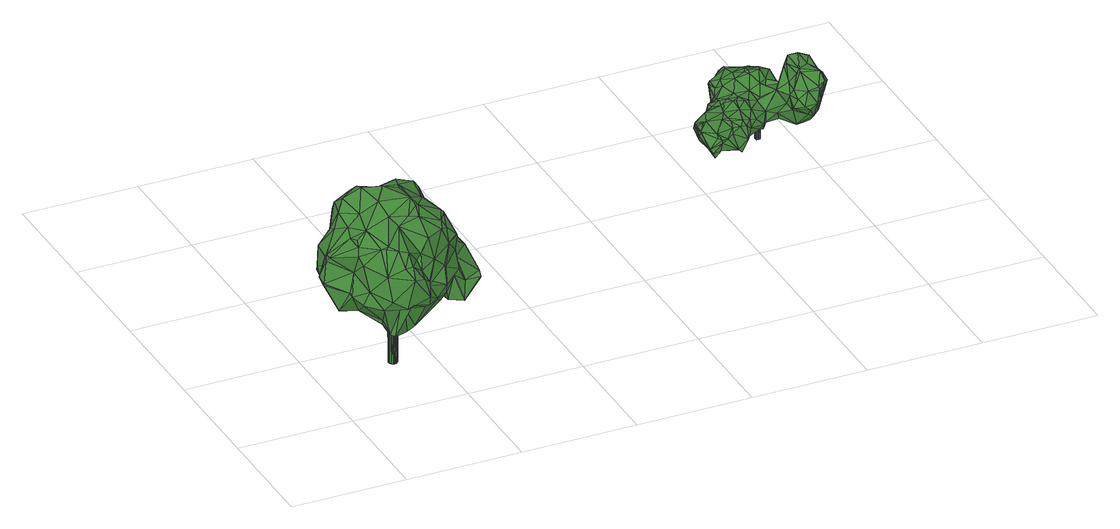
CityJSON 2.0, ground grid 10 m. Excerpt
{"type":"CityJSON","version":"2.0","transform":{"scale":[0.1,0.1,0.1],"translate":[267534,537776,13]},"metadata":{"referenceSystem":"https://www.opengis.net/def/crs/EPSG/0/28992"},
"CityObjects":{
"tree1":{"type":"SolitaryVegetationObject","attributes":{"gtid":213,"crown_width_m":12.29,"crown_median_z":22.41,"crown_r50_m":0.37,"crown_porosity":0.892,"trunk_H_m":9.09,"trunk_DBH_m":0.741,"trunk_radius_m":0.37,"trunk_base_height_m":13.32,"original_gtid":"213"},"geometry":[{"type":"Solid","lod":"3","boundaries":[[[[0,1,2]],[[3,4,5]],[[6,7,8]],[[9,10,11]],[[12,13,14]],[[15,16,17]],[[18,19,20]],[[21,22,23]],[[24,25,26]],[[27,28,29]],[[30,31,32]],[[33,31,30]],[[34,35,36]],[[34,37,35]],[[38,39,40]],[[20,13,18]],[[41,42,43]],[[44,45,46]],[[47,48,49]],[[50,48,47]],[[51,52,53]],[[54,55,56]],[[57,58,59]],[[60,61,62]],[[63,51,64]],[[44,65,66]],[[67,68,69]],[[70,71,69]],[[72,73,74]],[[75,18,65]],[[76,77,70]],[[78,64,51]],[[79,64,78]],[[80,81,82]],[[53,52,83]],[[53,83,84]],[[8,85,86]],[[52,87,88]],[[76,70,5]],[[89,25,24]],[[27,4,49]],[[90,91,92]],[[57,25,58]],[[57,26,25]],[[93,4,3]],[[8,7,62]],[[20,94,13]],[[95,59,96]],[[89,97,58]],[[25,89,58]],[[90,98,91]],[[11,99,100]],[[57,59,101]],[[102,81,103]],[[104,103,81]],[[79,105,106]],[[100,106,105]],[[18,13,12]],[[18,12,107]],[[96,59,58]],[[108,109,9]],[[44,66,89]],[[101,26,57]],[[107,66,65]],[[51,53,78]],[[110,95,82]],[[111,112,113]],[[98,114,115]],[[90,114,98]],[[116,117,118]],[[84,119,53]],[[98,53,119]],[[98,119,120]],[[98,120,91]],[[121,59,122]],[[37,77,123]],[[124,10,125]],[[41,50,47]],[[59,121,101]],[[126,127,66]],[[9,11,108]],[[128,129,130]],[[17,130,129]],[[66,97,89]],[[127,97,66]],[[92,131,90]],[[132,95,110]],[[133,114,90]],[[58,97,96]],[[134,97,127]],[[135,136,100]],[[125,137,138]],[[98,115,53]],[[60,62,7]],[[122,139,140]],[[125,138,141]],[[142,137,125]],[[0,143,113]],[[144,141,138]],[[134,127,145]],[[80,145,104]],[[103,146,102]],[[144,147,141]],[[6,39,38]],[[134,96,97]],[[56,89,54]],[[49,48,2]],[[148,149,150]],[[65,18,107]],[[138,146,144]],[[102,146,138]],[[151,152,153]],[[12,154,155]],[[156,21,157]],[[9,109,158]],[[159,73,117]],[[75,160,74]],[[150,161,43]],[[162,32,163]],[[164,81,85]],[[113,153,152]],[[113,152,111]],[[43,161,50]],[[43,50,41]],[[5,68,3]],[[41,47,93]],[[41,93,165]],[[26,121,140]],[[52,63,87]],[[51,63,52]],[[88,87,166]],[[167,22,156]],[[21,156,22]],[[164,110,82]],[[128,132,110]],[[168,169,170]],[[41,165,67]],[[142,158,40]],[[52,33,83]],[[88,33,52]],[[153,171,151]],[[146,172,144]],[[173,39,6]],[[165,93,3]],[[120,119,84]],[[33,30,83]],[[83,30,84]],[[165,68,67]],[[162,120,84]],[[139,28,27]],[[156,174,167]],[[175,174,156]],[[15,61,123]],[[165,3,68]],[[162,176,120]],[[120,176,91]],[[177,31,33]],[[32,31,177]],[[16,76,178]],[[128,62,129]],[[132,179,95]],[[59,95,179]],[[180,46,45]],[[16,130,17]],[[181,182,151]],[[21,23,183]],[[167,23,22]],[[184,1,0]],[[185,186,63]],[[179,122,59]],[[26,101,121]],[[123,77,15]],[[29,28,187]],[[29,187,178]],[[188,36,35]],[[17,61,15]],[[106,189,190]],[[102,138,137]],[[188,35,60]],[[128,110,8]],[[128,191,192]],[[43,42,150]],[[193,107,194]],[[173,8,86]],[[6,8,173]],[[6,38,188]],[[106,195,196]],[[7,188,60]],[[7,6,188]],[[96,82,95]],[[145,80,82]],[[145,82,134]],[[14,154,12]],[[172,197,144]],[[198,199,87]],[[87,199,200]],[[103,201,194]],[[190,189,147]],[[151,182,152]],[[111,152,182]],[[99,10,124]],[[202,116,168]],[[86,85,81]],[[74,182,72]],[[67,203,41]],[[67,163,203]],[[204,100,105]],[[145,201,104]],[[182,181,72]],[[0,113,112]],[[179,128,192]],[[132,128,179]],[[81,102,205]],[[20,19,75]],[[91,176,34]],[[181,73,72]],[[181,151,149]],[[40,206,207]],[[40,207,38]],[[75,208,20]],[[111,180,112]],[[182,180,111]],[[74,180,182]],[[74,208,75]],[[193,201,145]],[[106,100,136]],[[77,34,176]],[[37,34,77]],[[209,140,184]],[[209,26,140]],[[155,154,197]],[[116,202,117]],[[117,202,210]],[[2,48,0]],[[150,149,161]],[[4,47,49]],[[47,4,93]],[[144,197,154]],[[190,144,154]],[[75,65,160]],[[107,155,194]],[[12,155,107]],[[23,202,183]],[[21,185,157]],[[63,157,185]],[[18,75,19]],[[44,160,65]],[[183,202,168]],[[56,44,89]],[[90,131,133]],[[176,211,77]],[[44,56,45]],[[81,80,104]],[[133,206,109]],[[34,36,91]],[[16,15,76]],[[185,169,186]],[[81,205,86]],[[86,212,173]],[[137,205,102]],[[147,189,135]],[[163,32,203]],[[148,150,199]],[[166,177,88]],[[203,177,166]],[[38,36,188]],[[213,158,142]],[[37,61,35]],[[60,35,61]],[[136,189,106]],[[136,135,189]],[[61,17,129]],[[134,82,96]],[[193,194,201]],[[191,187,192]],[[99,11,10]],[[53,115,78]],[[169,199,198]],[[214,115,114]],[[99,124,141]],[[191,128,130]],[[191,130,16]],[[116,118,148]],[[181,148,118]],[[8,62,128]],[[33,88,177]],[[118,73,181]],[[112,184,0]],[[190,147,144]],[[192,122,179]],[[11,100,204]],[[11,204,108]],[[79,78,105]],[[180,45,112]],[[14,13,94]],[[20,208,215]],[[23,94,202]],[[203,42,41]],[[70,77,71]],[[191,16,187]],[[16,178,187]],[[205,212,86]],[[40,39,142]],[[103,104,201]],[[124,125,141]],[[81,164,82]],[[36,38,207]],[[36,207,91]],[[77,76,15]],[[162,30,32]],[[37,123,61]],[[106,174,175]],[[196,174,106]],[[94,23,196]],[[94,196,14]],[[210,202,94]],[[146,103,172]],[[94,20,215]],[[214,114,133]],[[193,66,107]],[[126,66,193]],[[145,127,193]],[[126,193,127]],[[8,110,164]],[[137,212,205]],[[39,212,137]],[[122,192,28]],[[122,140,121]],[[206,158,109]],[[112,45,56]],[[67,69,163]],[[69,162,163]],[[23,167,174]],[[196,23,174]],[[27,29,4]],[[4,29,5]],[[168,170,183]],[[183,170,21]],[[170,185,21]],[[122,28,139]],[[140,27,2]],[[139,27,140]],[[5,70,68]],[[162,211,176]],[[155,197,194]],[[76,5,29]],[[76,29,178]],[[27,49,2]],[[69,68,70]],[[71,77,211]],[[71,211,69]],[[69,211,162]],[[162,84,30]],[[216,181,149]],[[216,149,148]],[[161,143,50]],[[50,143,48]],[[0,48,143]],[[148,199,116]],[[64,79,175]],[[64,175,156]],[[79,106,175]],[[153,113,171]],[[166,200,203]],[[203,200,42]],[[42,200,217]],[[150,217,200]],[[216,148,181]],[[103,194,172]],[[39,173,212]],[[133,131,206]],[[8,164,85]],[[184,2,1]],[[10,9,158]],[[213,10,158]],[[204,214,108]],[[109,108,214]],[[109,214,133]],[[206,131,207]],[[105,214,204]],[[115,214,78]],[[105,78,214]],[[143,161,171]],[[143,171,113]],[[172,194,197]],[[184,140,2]],[[89,24,54]],[[192,187,28]],[[40,158,206]],[[100,99,135]],[[208,73,159]],[[208,74,73]],[[39,137,142]],[[135,99,147]],[[147,99,141]],[[91,207,131]],[[91,131,92]],[[196,195,14]],[[203,32,177]],[[195,190,154]],[[14,195,154]],[[159,215,208]],[[159,117,210]],[[64,157,63]],[[150,42,217]],[[161,149,171]],[[156,157,64]],[[151,171,149]],[[169,198,186]],[[166,87,200]],[[87,63,186]],[[87,186,198]],[[170,169,185]],[[106,218,195]],[[190,218,106]],[[180,74,46]],[[160,46,74]],[[190,195,218]],[[44,46,160]],[[118,117,73]],[[215,210,94]],[[159,210,215]],[[61,129,62]],[[54,24,55]],[[24,26,55]],[[209,55,26]],[[56,55,112]],[[184,112,55]],[[184,55,209]],[[125,213,142]],[[125,10,213]],[[169,168,199]],[[116,199,168]],[[200,199,150]],[[219,220,221]],[[219,221,222]],[[222,221,223]],[[222,223,224]],[[223,221,225]],[[223,225,224]],[[221,220,226]],[[221,226,225]],[[225,226,227]],[[225,227,224]],[[226,220,228]],[[226,228,227]],[[227,228,229]],[[227,229,224]],[[228,220,230]],[[228,230,229]],[[230,220,231]],[[230,231,229]],[[229,231,232]],[[229,232,224]],[[231,220,233]],[[231,233,232]],[[232,233,234]],[[232,234,224]],[[234,233,235]],[[234,235,224]],[[233,220,236]],[[233,236,235]],[[235,236,237]],[[235,237,224]],[[236,220,238]],[[236,238,237]],[[237,238,239]],[[237,239,224]],[[238,220,240]],[[238,240,239]],[[239,240,241]],[[239,241,224]],[[240,220,242]],[[240,242,241]],[[241,242,243]],[[241,243,224]],[[242,220,244]],[[242,244,243]],[[243,244,245]],[[243,245,224]],[[245,244,246]],[[245,246,224]],[[244,220,247]],[[244,247,246]],[[246,247,248]],[[246,248,224]],[[247,220,249]],[[247,249,248]],[[248,249,250]],[[248,250,224]],[[249,220,251]],[[249,251,250]],[[250,251,252]],[[250,252,224]],[[251,220,253]],[[251,253,252]],[[252,253,254]],[[252,254,224]],[[253,220,255]],[[253,255,254]],[[254,255,256]],[[254,256,224]],[[256,255,257]],[[256,257,224]],[[255,220,258]],[[255,258,257]],[[258,220,259]],[[258,259,257]],[[257,259,260]],[[257,260,224]],[[259,220,261]],[[259,261,260]],[[260,261,262]],[[260,262,224]],[[261,220,219]],[[261,219,262]],[[262,219,222]],[[262,222,224]]]]}]},
"tree2":{"type":"SolitaryVegetationObject","attributes":{"gtid":477,"crown_width_m":9.74,"crown_median_z":16.8,"crown_r50_m":0.282,"crown_porosity":0.906,"trunk_H_m":3.37,"trunk_DBH_m":0.286,"trunk_radius_m":0.143,"trunk_base_height_m":13.43,"original_gtid":"479"},"geometry":[{"type":"Solid","lod":"3","boundaries":[[[[263,264,265]],[[266,267,268]],[[269,267,266]],[[270,271,272]],[[273,274,275]],[[276,277,278]],[[279,280,281]],[[282,283,278]],[[284,285,286]],[[275,287,273]],[[288,289,290]],[[291,292,293]],[[294,295,296]],[[297,298,299]],[[279,281,300]],[[301,302,303]],[[304,281,280]],[[305,306,307]],[[308,309,276]],[[272,310,270]],[[310,299,298]],[[311,312,307]],[[313,314,315]],[[316,315,314]],[[317,318,319]],[[320,321,322]],[[323,324,325]],[[326,327,328]],[[329,330,331]],[[332,306,333]],[[334,335,302]],[[336,293,337]],[[338,339,286]],[[334,301,340]],[[341,331,330]],[[272,299,310]],[[297,299,342]],[[300,342,299]],[[300,299,272]],[[343,344,345]],[[346,278,277]],[[347,348,296]],[[276,278,283]],[[315,349,350]],[[284,351,285]],[[295,265,309]],[[265,276,309]],[[279,317,352]],[[279,352,280]],[[353,354,355]],[[356,357,358]],[[357,359,358]],[[337,292,312]],[[337,312,311]],[[311,360,361]],[[362,363,364]],[[337,365,336]],[[366,367,368]],[[308,276,283]],[[269,266,368]],[[304,369,370]],[[272,271,300]],[[273,293,336]],[[318,271,270]],[[371,372,283]],[[373,374,375]],[[300,271,279]],[[317,271,318]],[[349,342,332]],[[292,305,307]],[[310,376,270]],[[309,296,295]],[[377,319,318]],[[337,293,292]],[[378,379,326]],[[380,326,381]],[[382,379,378]],[[383,384,385]],[[317,279,271]],[[298,386,310]],[[387,268,374]],[[388,389,339]],[[390,391,386]],[[383,385,392]],[[342,349,297]],[[284,393,351]],[[281,394,300]],[[378,326,395]],[[289,383,396]],[[311,365,337]],[[397,398,373]],[[311,399,365]],[[400,401,402]],[[268,401,400]],[[301,353,340]],[[291,287,403]],[[291,403,344]],[[404,405,406]],[[273,336,274]],[[407,275,274]],[[408,407,409]],[[410,411,406]],[[275,407,412]],[[334,302,301]],[[344,305,291]],[[291,305,292]],[[406,405,413]],[[367,306,305]],[[414,415,396]],[[292,307,312]],[[399,416,383]],[[354,353,382]],[[303,382,353]],[[283,372,308]],[[375,267,417]],[[301,303,353]],[[380,327,326]],[[320,375,418]],[[276,419,420]],[[276,264,419]],[[421,330,329]],[[309,308,372]],[[422,423,424]],[[274,336,425]],[[274,425,407]],[[382,303,379]],[[294,322,295]],[[412,355,354]],[[348,347,426]],[[282,278,427]],[[404,338,405]],[[407,355,412]],[[353,355,407]],[[266,389,428]],[[346,429,430]],[[431,392,334]],[[394,432,300]],[[304,280,352]],[[375,374,268]],[[433,434,341]],[[327,368,328]],[[286,390,338]],[[401,369,352]],[[343,368,367]],[[421,435,330]],[[321,436,357]],[[437,390,386]],[[371,283,282]],[[397,373,438]],[[426,439,329]],[[426,371,440]],[[282,440,371]],[[282,427,440]],[[401,352,402]],[[441,442,443]],[[325,324,444]],[[402,352,445]],[[404,388,338]],[[381,326,379]],[[304,352,369]],[[446,321,320]],[[320,322,438]],[[294,438,322]],[[446,447,448]],[[313,413,405]],[[429,419,263]],[[449,450,354]],[[451,416,399]],[[273,287,293]],[[293,287,291]],[[388,339,338]],[[316,386,298]],[[298,315,316]],[[316,437,386]],[[265,357,452]],[[265,452,263]],[[385,384,453]],[[385,453,334]],[[442,381,454]],[[455,356,441]],[[452,357,356]],[[426,329,331]],[[285,391,286]],[[374,373,398]],[[456,363,362]],[[374,398,387]],[[387,398,434]],[[457,344,403]],[[458,390,314]],[[458,314,313]],[[362,459,384]],[[399,425,365]],[[336,365,425]],[[457,345,344]],[[434,398,341]],[[423,288,290]],[[457,395,345]],[[457,378,395]],[[460,455,443]],[[441,443,455]],[[326,328,395]],[[319,445,317]],[[377,351,461]],[[382,449,354]],[[363,462,364]],[[463,447,446]],[[307,360,311]],[[464,346,444]],[[377,461,319]],[[320,463,446]],[[305,344,343]],[[364,465,324]],[[343,367,305]],[[380,442,448]],[[381,442,380]],[[284,339,389]],[[286,339,284]],[[285,376,391]],[[300,432,342]],[[430,263,452]],[[466,358,436]],[[359,436,358]],[[370,424,467]],[[440,435,421]],[[461,393,402]],[[351,393,461]],[[421,439,440]],[[404,428,388]],[[285,377,318]],[[285,351,377]],[[395,328,345]],[[345,328,343]],[[396,383,416]],[[420,429,346]],[[318,270,376]],[[392,385,334]],[[453,384,459]],[[406,411,404]],[[468,306,332]],[[437,316,314]],[[410,333,411]],[[467,415,370]],[[285,318,376]],[[350,406,413]],[[418,447,463]],[[390,437,314]],[[469,436,321]],[[315,413,313]],[[456,362,423]],[[320,418,463]],[[470,387,434]],[[433,470,434]],[[364,462,465]],[[428,404,411]],[[331,348,426]],[[428,389,388]],[[373,375,320]],[[373,320,438]],[[418,375,417]],[[371,347,372]],[[426,347,371]],[[470,471,387]],[[403,449,457]],[[324,323,364]],[[417,267,327]],[[414,370,415]],[[264,263,419]],[[265,321,357]],[[295,321,265]],[[322,321,295]],[[367,333,306]],[[390,286,391]],[[401,471,369]],[[340,431,334]],[[356,358,441]],[[392,399,383]],[[360,472,370]],[[473,392,431]],[[473,399,392]],[[281,472,394]],[[304,472,281]],[[442,454,443]],[[328,368,343]],[[302,474,303]],[[378,449,382]],[[457,449,378]],[[346,464,278]],[[427,278,464]],[[448,447,380]],[[333,367,366]],[[298,297,315]],[[297,349,315]],[[410,332,333]],[[349,332,410]],[[356,455,323]],[[266,366,368]],[[451,311,416]],[[460,453,459]],[[289,396,415]],[[266,333,366]],[[360,306,468]],[[446,448,469]],[[323,325,356]],[[361,396,416]],[[361,416,311]],[[307,306,360]],[[440,439,426]],[[421,329,439]],[[352,317,445]],[[372,347,309]],[[296,309,347]],[[361,475,396]],[[370,396,475]],[[412,450,275]],[[287,275,450]],[[460,443,454]],[[390,458,338]],[[405,338,458]],[[383,288,384]],[[472,360,476]],[[472,476,394]],[[304,370,472]],[[266,393,389]],[[284,389,393]],[[411,333,428]],[[315,350,413]],[[425,409,407]],[[467,423,415]],[[333,266,428]],[[400,266,268]],[[467,424,423]],[[422,424,369]],[[362,323,455]],[[364,323,362]],[[408,409,340]],[[287,449,403]],[[476,360,468]],[[415,423,290]],[[415,290,289]],[[360,370,475]],[[360,475,361]],[[386,376,310]],[[391,376,386]],[[423,433,477]],[[363,477,433]],[[402,445,461]],[[417,447,418]],[[380,447,327]],[[327,447,417]],[[350,410,406]],[[368,327,269]],[[350,349,410]],[[341,363,433]],[[375,268,267]],[[327,267,269]],[[414,396,370]],[[319,461,445]],[[464,465,435]],[[440,427,435]],[[330,435,465]],[[427,464,435]],[[265,264,276]],[[460,459,455]],[[362,455,459]],[[354,450,412]],[[294,478,438]],[[296,478,294]],[[449,287,450]],[[370,369,424]],[[397,478,331]],[[331,478,348]],[[348,478,296]],[[438,478,397]],[[476,479,394]],[[394,479,432]],[[451,399,311]],[[456,477,363]],[[334,453,335]],[[454,335,460]],[[460,335,453]],[[454,302,335]],[[425,473,409]],[[383,289,288]],[[362,384,288]],[[423,362,288]],[[470,423,422]],[[405,458,313]],[[321,446,469]],[[369,471,422]],[[465,462,330]],[[341,330,462]],[[341,462,363]],[[470,433,423]],[[379,303,474]],[[379,474,381]],[[400,393,266]],[[400,402,393]],[[423,477,456]],[[332,342,479]],[[476,468,479]],[[468,332,479]],[[342,432,479]],[[431,340,409]],[[431,409,473]],[[465,444,324]],[[452,325,430]],[[356,325,452]],[[357,436,359]],[[465,464,444]],[[420,419,429]],[[430,429,263]],[[325,444,430]],[[346,430,444]],[[331,398,397]],[[341,398,331]],[[442,466,448]],[[425,399,473]],[[470,422,471]],[[353,408,340]],[[420,346,277]],[[420,277,276]],[[353,407,408]],[[268,471,401]],[[387,471,268]],[[381,474,454]],[[454,474,302]],[[442,441,466]],[[448,436,469]],[[466,436,448]],[[466,441,358]],[[480,481,482]],[[480,482,483]],[[483,482,484]],[[483,484,485]],[[482,481,486]],[[482,486,484]],[[486,481,487]],[[486,487,484]],[[484,487,488]],[[484,488,485]],[[487,481,489]],[[487,489,488]],[[488,489,490]],[[488,490,485]],[[490,489,491]],[[490,491,485]],[[489,481,492]],[[489,492,491]],[[492,481,493]],[[492,493,491]],[[491,493,494]],[[491,494,485]],[[494,493,495]],[[494,495,485]],[[493,481,496]],[[493,496,495]],[[495,496,497]],[[495,497,485]],[[496,481,498]],[[496,498,497]],[[498,481,499]],[[498,499,497]],[[497,499,500]],[[497,500,485]],[[499,481,501]],[[499,501,500]],[[501,481,502]],[[501,502,500]],[[500,502,503]],[[500,503,485]],[[502,481,480]],[[502,480,503]],[[503,480,483]],[[503,483,485]]]]}]}
},
"vertices":[
[134,79,89],[133,80,89],[125,84,101],[107,60,135],[109,64,127],[106,63,136],[32,103,140],[45,101,149],[57,117,135],[2,66,99],[4,68,96],[3,60,94],[66,77,57],[70,71,47],[60,56,64],[77,80,157],[95,91,150],[81,93,154],[79,76,53],[78,74,52],[74,71,49],[45,16,60],[44,21,59],[58,30,53],[122,113,76],[114,121,81],[120,108,94],[110,86,121],[110,89,121],[101,84,137],[61,25,128],[70,31,116],[75,34,119],[61,18,119],[53,66,155],[47,85,159],[39,70,145],[58,68,167],[27,85,141],[22,89,126],[22,80,130],[106,47,114],[98,39,100],[100,41,97],[105,99,61],[115,79,73],[104,77,75],[116,54,115],[120,70,102],[111,75,107],[116,58,100],[39,8,97],[60,11,110],[38,15,116],[121,112,75],[114,100,83],[113,101,70],[112,120,97],[108,122,89],[107,122,101],[47,93,156],[64,91,152],[59,102,143],[51,6,89],[35,15,87],[89,97,60],[88,109,63],[99,46,129],[101,52,133],[81,50,143],[84,58,149],[81,56,150],[106,54,61],[94,59,74],[99,63,67],[83,74,55],[95,75,144],[78,60,156],[28,27,99],[23,29,87],[59,129,88],[44,116,99],[70,129,103],[54,17,119],[52,26,131],[49,121,119],[46,121,120],[74,13,91],[70,15,107],[108,119,72],[27,46,130],[35,50,141],[28,50,134],[115,53,117],[63,53,64],[83,130,103],[82,133,95],[91,125,80],[40,32,132],[15,70,85],[13,53,72],[114,118,99],[28,112,85],[52,113,75],[54,125,84],[19,41,89],[28,49,71],[76,101,62],[3,59,96],[6,62,114],[79,121,126],[138,62,70],[127,82,75],[139,62,73],[26,44,123],[28,39,117],[89,28,76],[89,37,80],[93,36,79],[43,29,133],[46,31,134],[115,116,102],[106,100,115],[74,73,159],[15,72,88],[13,94,91],[73,110,86],[89,125,79],[77,114,134],[74,96,143],[89,94,147],[26,60,131],[89,121,123],[8,60,118],[78,133,90],[19,62,68],[20,53,70],[25,104,106],[16,101,84],[111,93,117],[119,92,103],[16,82,75],[12,90,112],[118,61,91],[26,85,72],[65,130,85],[29,109,83],[19,77,70],[97,33,79],[113,53,80],[98,34,85],[120,49,57],[138,57,69],[138,57,70],[46,74,73],[59,87,69],[42,20,61],[49,16,84],[8,68,115],[86,63,74],[91,76,66],[116,51,86],[62,47,140],[84,38,129],[58,120,115],[105,50,127],[75,17,102],[43,24,59],[68,29,58],[72,18,80],[56,23,80],[124,56,71],[35,97,83],[32,106,132],[40,30,65],[40,30,69],[56,53,147],[71,23,110],[98,87,146],[94,119,121],[116,71,70],[107,51,60],[117,58,59],[61,29,54],[131,82,86],[58,15,84],[60,14,86],[100,89,138],[34,91,149],[23,63,68],[39,70,76],[94,96,141],[94,97,130],[66,110,78],[56,101,72],[55,53,68],[51,38,68],[39,83,79],[75,16,82],[85,24,81],[77,22,96],[56,113,76],[69,33,60],[88,36,110],[19,46,90],[33,112,99],[8,65,118],[28,69,136],[79,66,65],[120,85,87],[70,42,79],[72,51,145],[29,106,111],[15,70,105],[25,51,105],[69,63,67],[99,52,79],[81,36,93],[38,53,88],[71,70,3],[68,69,3],[71,71,3],[71,71,94],[71,72,94],[68,71,94],[71,73,94],[70,72,3],[70,74,94],[69,73,3],[69,74,94],[68,73,3],[67,73,3],[68,75,94],[66,73,3],[67,74,94],[66,74,94],[65,72,3],[65,73,94],[64,71,3],[64,73,94],[64,70,3],[64,72,94],[64,69,3],[64,71,94],[64,68,3],[64,70,94],[64,69,94],[65,67,3],[65,68,94],[66,66,3],[66,68,94],[67,66,3],[67,67,94],[68,66,3],[68,67,94],[69,66,3],[69,67,94],[70,68,94],[70,67,3],[71,68,3],[71,69,94],[71,69,3],[71,70,94],
[414,249,37],[418,244,40],[421,244,41],[485,251,50],[470,255,42],[474,247,35],[475,260,41],[513,229,46],[513,233,34],[516,235,40],[488,307,41],[478,311,33],[476,311,36],[412,234,39],[412,237,33],[413,224,29],[507,235,26],[503,238,23],[505,246,21],[415,219,26],[413,220,30],[494,237,55],[503,230,55],[500,239,69],[485,305,43],[462,270,22],[474,266,18],[469,263,21],[489,302,43],[495,298,40],[489,305,41],[438,235,42],[432,238,43],[437,229,39],[524,252,52],[525,242,54],[524,244,47],[519,248,30],[452,301,32],[447,296,41],[448,297,42],[499,248,18],[495,286,48],[497,276,41],[500,285,35],[420,221,38],[421,224,40],[517,235,48],[496,286,22],[496,293,28],[515,255,72],[516,242,67],[521,250,58],[519,239,64],[508,231,31],[509,226,45],[502,224,42],[450,245,44],[438,249,42],[437,238,43],[434,259,27],[431,250,24],[425,248,29],[463,281,50],[469,267,45],[475,280,52],[440,218,22],[442,227,22],[449,225,28],[510,266,44],[498,261,48],[448,294,29],[444,284,30],[486,307,28],[494,297,28],[500,241,71],[498,241,67],[456,303,30],[451,234,23],[520,257,47],[484,281,53],[487,288,51],[477,286,52],[413,240,28],[429,221,35],[435,225,36],[514,265,54],[512,257,67],[494,230,50],[496,237,23],[458,308,38],[464,304,48],[463,311,41],[428,260,38],[426,257,41],[435,264,40],[440,261,41],[498,271,27],[494,274,23],[449,262,20],[449,246,20],[442,251,20],[487,300,25],[484,270,44],[486,273,48],[479,269,48],[486,248,25],[488,253,27],[423,218,34],[423,218,37],[455,235,39],[461,237,37],[460,244,42],[512,228,55],[498,225,45],[465,290,50],[454,289,47],[456,268,45],[452,280,46],[464,301,48],[464,280,22],[456,274,21],[452,282,28],[516,228,63],[468,237,30],[496,255,69],[494,247,57],[516,236,68],[511,228,59],[466,288,31],[492,241,49],[515,254,28],[472,284,52],[481,271,23],[450,231,37],[454,232,33],[478,293,22],[492,247,38],[484,247,31],[491,234,39],[479,294,50],[498,258,75],[506,256,76],[507,265,65],[470,312,33],[464,306,35],[466,304,30],[509,266,60],[501,265,61],[467,312,42],[514,256,70],[485,264,33],[473,264,20],[480,280,27],[463,255,44],[459,254,45],[414,246,37],[413,244,36],[438,222,24],[472,245,31],[467,259,22],[475,257,34],[480,307,29],[437,218,25],[417,219,22],[495,259,65],[413,247,35],[413,251,33],[460,301,29],[514,256,40],[464,241,25],[464,237,27],[426,231,28],[441,260,42],[517,236,67],[448,234,41],[438,219,24],[422,219,27],[434,269,40],[442,270,42],[437,274,36],[424,243,27],[503,230,34],[450,256,46],[457,262,45],[448,262,45],[476,298,48],[477,305,43],[485,286,29],[415,252,37],[444,282,28],[446,283,36],[435,265,27],[458,256,29],[476,289,52],[510,247,70],[441,269,27],[439,280,29],[490,230,43],[444,239,22],[452,255,46],[422,236,26],[438,236,24],[443,267,42],[471,263,21],[493,263,33],[443,259,44],[468,239,25],[471,241,29],[501,255,27],[466,303,30],[449,288,41],[486,269,29],[507,255,35],[458,244,28],[444,230,38],[512,262,41],[474,259,4],[472,259,4],[474,260,4],[474,259,38],[474,260,38],[473,259,38],[474,261,4],[473,261,4],[473,261,38],[472,261,4],[472,261,38],[472,260,38],[471,261,4],[471,260,4],[471,260,38],[471,259,38],[471,259,4],[472,258,38],[471,258,4],[472,258,4],[473,258,38],[473,258,4],[474,258,4],[474,258,38]
]}
